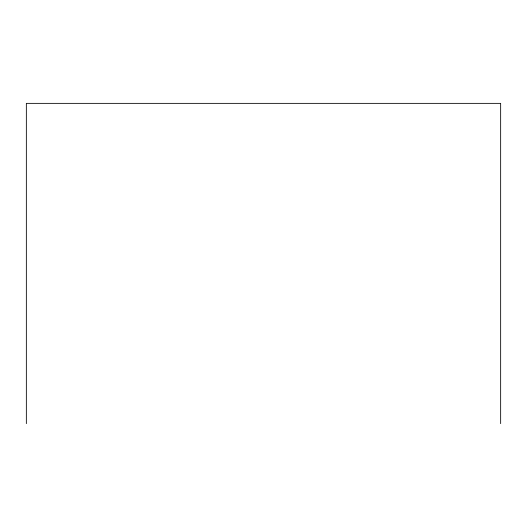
<?xml version="1.0" encoding="UTF-8"?>
<svg xmlns="http://www.w3.org/2000/svg" width="527" height="527" viewBox="0 0 527 527"><rect width="100%" height="100%" fill="white"/><g stroke="black" fill="none" stroke-linecap="round" stroke-linejoin="round"><path stroke-width="0.79" d="M500.65 423.636L500.65 103.364L26.35 103.364L26.35 423.636"/></g></svg>
